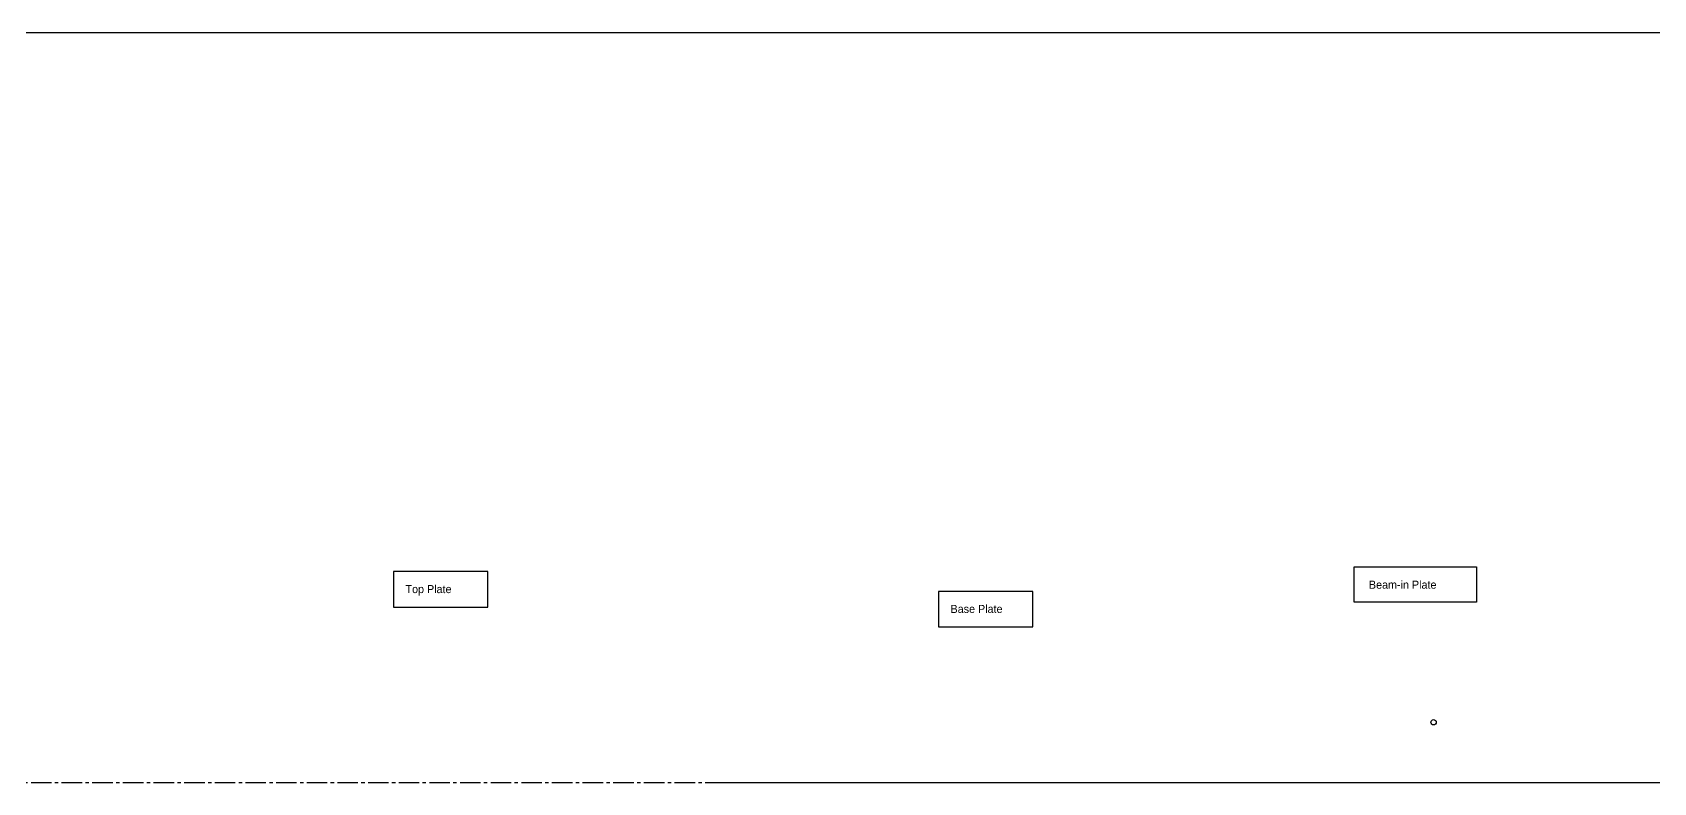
# Model space of a CAD drawing. Header units: millimetres. Extents: x -2438 to 7650, y -2358 to 2460.
# Drawn here: x -1146 to 366, y -1663 to -964 of the extents above; entities that cross this region are included whole.
import ezdxf

# ---------------------------------------------------------------- set-up
doc = ezdxf.new("R2010")
doc.units = ezdxf.units.MM
doc.linetypes.add('CENTER2', pattern=[28.575, 19.05, -3.175, 3.175, -3.175])
doc.layers.add('Centre', color=7, linetype='CENTER2')
doc.layers.add('Dimension', color=1, linetype='Continuous')

msp = doc.modelspace()

# ---------------------------------------------------------------- linework, layer by layer
msp.add_line((-499.535, -1663.26), (1217.096, -1663.26))
msp.add_circle((160.981, -1607.06, -10), 2.5)
at = {"layer": 'Centre'}
msp.add_line((-1804.062, -1663.26), (7650.269, -1663.26), dxfattribs=at)
at = {"layer": 'Dimension'}
msp.add_line((-1976.882, -964.241), (7650.269, -964.241), dxfattribs=at)
at = {"layer": 'Dimension', "elevation": -12.235}
msp.add_lwpolyline([(86.79, -1462.3), (201.051, -1462.3), (201.051, -1495.301), (86.79, -1495.301)], close=True, dxfattribs=at)
at = {"layer": 'Dimension'}
for points in [[(-808.931, -1499.725), (-720.87, -1499.725), (-720.87, -1466.724), (-808.931, -1466.724)], [(-300.724, -1518.218), (-212.663, -1518.218), (-212.663, -1485.217), (-300.724, -1485.217)]]:
    msp.add_lwpolyline(points, close=True, dxfattribs=at)

# ---------------------------------------------------------------- texts
at = {"layer": 'Dimension', "char_height": 7.5, "attachment_point": 1}
for s, insert in [('Top Plate', (-797.659, -1479.216)), ('Beam-in Plate', (100.66, -1475.119, -12.235)), ('Base Plate', (-289.452, -1497.709))]:
    msp.add_mtext_dynamic_manual_height_columns(s, width=294.18325, gutter_width=12.5, heights=[0], dxfattribs=dict(at, insert=insert))

doc.saveas('drawing.dxf')
